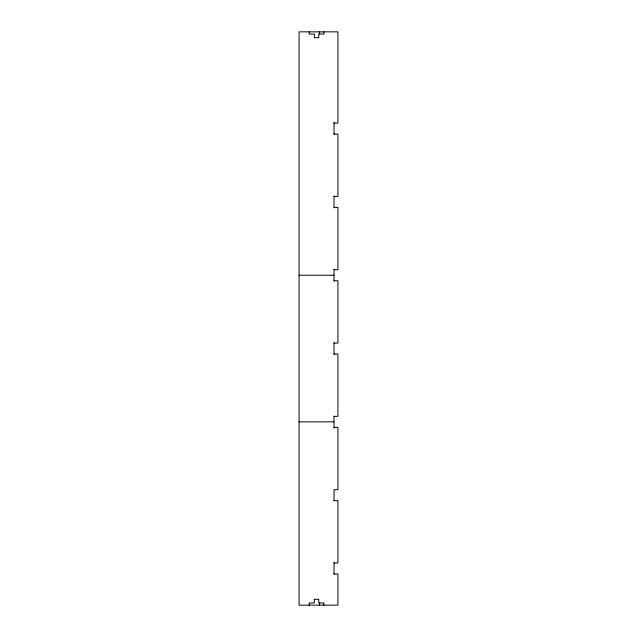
<?xml version="1.0" encoding="UTF-8"?>
<svg xmlns="http://www.w3.org/2000/svg" width="637" height="637" viewBox="0 0 637 637"><rect width="100%" height="100%" fill="white"/><g stroke="black" fill="none" stroke-linecap="round" stroke-linejoin="round"><path stroke-width="0.96" d="M334.019 123.1L337.928 123.1L337.928 31.85L299.072 31.85L299.072 605.15L337.928 605.15L337.928 573.993L334.019 573.993M334.019 134.096L337.928 134.096L337.928 196.419L334.019 196.419M334.019 207.415L337.928 207.415L337.928 269.73L334.019 269.73M299.072 275.232L334.019 275.232M334.019 280.726L337.928 280.726L337.928 343.048L334.019 343.048M334.019 354.045L337.928 354.045L337.928 416.359L334.019 416.359M299.072 421.861L334.019 421.861M334.019 427.363L337.928 427.363L337.928 489.678L334.019 489.678L334.019 500.722M334.019 500.674L337.928 500.674L337.928 562.997L334.019 562.997M334.019 122.352L334.019 134.534M334.019 195.949L334.019 207.861M334.019 269.284L334.019 281.172M334.019 342.602L334.019 354.514M334.019 416.176L334.019 428.112M334.019 562.383L334.019 574.319M323.875 31.85L323.875 34.048L318.747 34.048L318.747 37.718L314.344 37.718L314.344 34.048L309.216 34.048L309.216 31.85M323.875 605.15L323.875 602.952L318.747 602.952L318.747 599.282L314.344 599.282L314.344 602.952L309.216 602.952L309.216 605.15M319.599 31.85L319.599 33.841M319.599 603.175L319.599 605.15"/></g></svg>
